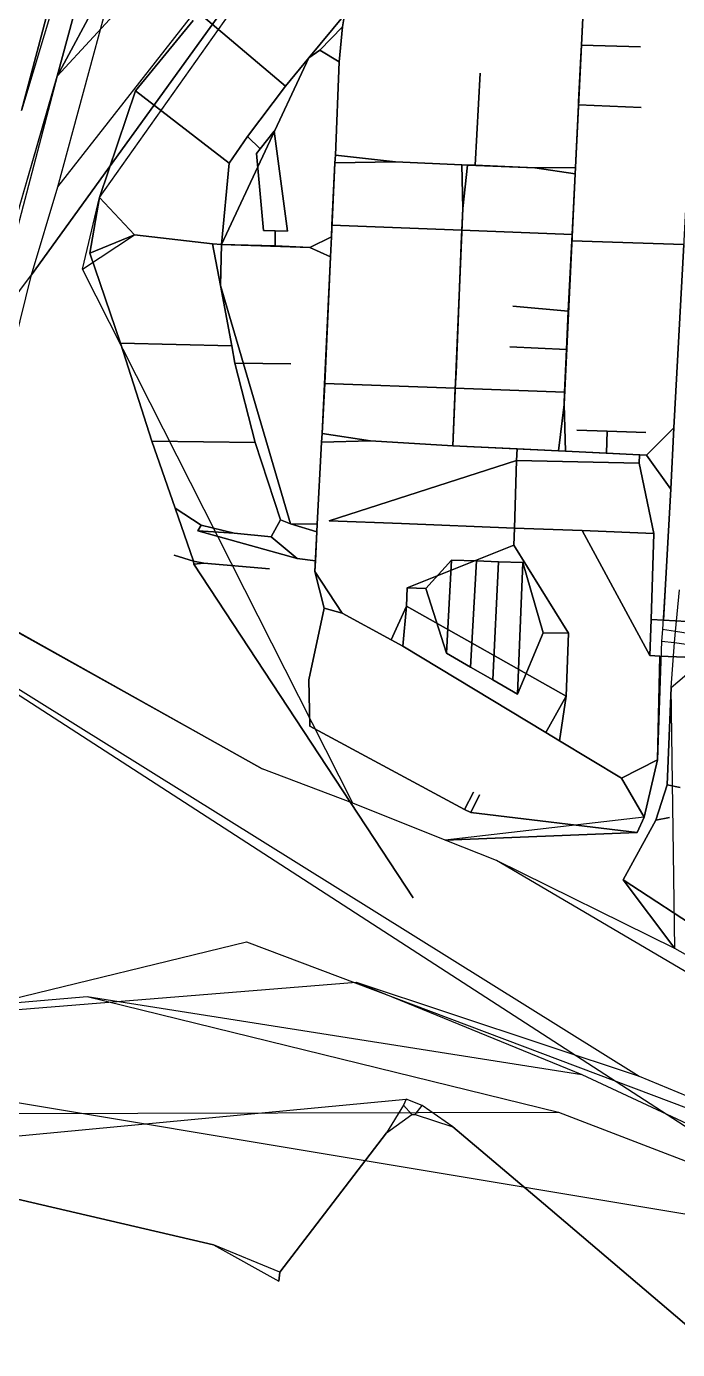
# Model space of a CAD drawing. Header units: metres. Extents: x 327752 to 330295, y 2791490 to 2794271.
# Drawn here: x 329294 to 329762, y 2791490 to 2792442 of the extents above; entities that cross this region are included whole.
import ezdxf

# ---------------------------------------------------------------- set-up
doc = ezdxf.new("R2010")
doc.units = ezdxf.units.M

msp = doc.modelspace()

# ---------------------------------------------------------------- linework, layer by layer
for p, q in [((329316.45, 2792326.71), (329465.53, 2792877.69)), ((329297.58, 2792263.51), (329661.52, 2792767.35)), ((329661.52, 2792767.35), (329297.58, 2792263.51)), ((329316.45, 2792326.71), (329661.52, 2792767.35)), ((329588.95, 2792703.61), (329316.09, 2792406.36)), ((329346.44, 2792319), (329578.79, 2792647.71)), ((329355.31, 2792596.97), (329290.28, 2792381.68)), ((329316.09, 2792406.36), (329361.03, 2792574.43)), ((329361.03, 2792574.43), (329316.09, 2792406.36)), ((329780.36, 2792538.51), (329759.77, 2792153.4)), ((329290.28, 2792381.68), (329328.59, 2792525.01)), ((329328.59, 2792525.01), (329290.28, 2792381.68)), ((329697.74, 2792520.3), (329688.9, 2792340.75)), ((329688.9, 2792340.75), (329697.74, 2792520.3)), ((329316.09, 2792406.36), (329374.97, 2792516.59)), ((329374.97, 2792516.59), (329316.09, 2792406.36)), ((329693.24, 2792428.65), (329694.92, 2792462.93)), ((329694.92, 2792462.93), (329693.24, 2792428.65)), ((329480.21, 2792399.21), (329418.22, 2792451.83)), ((329418.22, 2792451.83), (329480.21, 2792399.21)), ((329372.47, 2792395.81), (329413.92, 2792446.59)), ((329413.92, 2792446.59), (329372.47, 2792395.81)), ((329497, 2792419.5), (329522.73, 2792450.52)), ((329522.73, 2792450.52), (329497, 2792419.5)), ((329521.23, 2792442.03), (329504.91, 2792425.24)), ((329504.91, 2792425.24), (329521.23, 2792442.03)), ((329521.23, 2792442.03), (329518.83, 2792416.78)), ((329518.83, 2792416.78), (329521.23, 2792442.03)), ((329522.73, 2792450.52), (329521.23, 2792442.03)), ((329521.23, 2792442.03), (329522.73, 2792450.52)), ((329497, 2792419.5), (329504.91, 2792425.24)), ((329504.91, 2792425.24), (329497, 2792419.5)), ((329504.91, 2792425.24), (329518.83, 2792416.78)), ((329518.83, 2792416.78), (329504.91, 2792425.24)), ((329692.84, 2792420.68), (329693.24, 2792428.65)), ((329693.24, 2792428.65), (329692.84, 2792420.68)), ((329693.24, 2792428.65), (329735.66, 2792427.52)), ((329735.66, 2792427.52), (329693.24, 2792428.65)), ((329434.26, 2792285.37), (329497, 2792419.5)), ((329497, 2792419.5), (329434.26, 2792285.37)), ((329497, 2792419.5), (329480.21, 2792399.21)), ((329480.21, 2792399.21), (329497, 2792419.5)), ((329518.83, 2792416.78), (329516.21, 2792349.63)), ((329516.21, 2792349.63), (329518.83, 2792416.78)), ((329692.84, 2792420.68), (329691.22, 2792387.91)), ((329692.84, 2792420.68), (329691.22, 2792387.91)), ((329691.22, 2792387.91), (329692.84, 2792420.68)), ((329691.22, 2792387.91), (329692.84, 2792420.68)), ((329218.46, 2792071.22), (329316.09, 2792406.36)), ((329316.09, 2792406.36), (329218.46, 2792071.22)), ((329316.09, 2792406.36), (329273.11, 2792243.61)), ((329620.3, 2792408.54), (329616.71, 2792342.24)), ((329616.71, 2792342.24), (329620.3, 2792408.54)), ((329346.44, 2792319), (329372.47, 2792395.81)), ((329372.47, 2792395.81), (329346.44, 2792319)), ((329439.76, 2792343.9), (329372.47, 2792395.81)), ((329372.47, 2792395.81), (329439.76, 2792343.9)), ((329452.9, 2792363.05), (329480.21, 2792399.21)), ((329480.21, 2792399.21), (329452.9, 2792363.05)), ((329691.12, 2792385.83), (329688.9, 2792340.75)), ((329688.9, 2792340.75), (329691.12, 2792385.83)), ((329691.22, 2792387.91), (329691.12, 2792385.83)), ((329691.12, 2792385.83), (329691.22, 2792387.91)), ((329691.12, 2792385.83), (329736.26, 2792383.91)), ((329736.26, 2792383.91), (329691.12, 2792385.83)), ((329472.21, 2792366.93), (329461.97, 2792354.03)), ((329461.97, 2792354.03), (329472.21, 2792366.93)), ((329481.66, 2792294.82), (329472.21, 2792366.93)), ((329481.66, 2792294.82), (329472.21, 2792366.93)), ((329472.21, 2792366.93), (329481.66, 2792294.82)), ((329472.21, 2792366.93), (329481.66, 2792294.82)), ((329439.76, 2792343.9), (329452.9, 2792363.05)), ((329452.9, 2792363.05), (329439.76, 2792343.9)), ((329461.97, 2792354.03), (329452.9, 2792363.05)), ((329452.9, 2792363.05), (329461.97, 2792354.03)), ((329459.35, 2792350.71), (329461.97, 2792354.03)), ((329461.97, 2792354.03), (329459.35, 2792350.71)), ((329464.57, 2792295.36), (329459.35, 2792350.71)), ((329464.57, 2792295.36), (329459.35, 2792350.71)), ((329459.35, 2792350.71), (329464.57, 2792295.36)), ((329459.35, 2792350.71), (329464.57, 2792295.36)), ((329515.93, 2792343.97), (329516.21, 2792349.63)), ((329516.21, 2792349.63), (329515.93, 2792343.97)), ((329516.21, 2792349.63), (329559.42, 2792344.78)), ((329559.42, 2792344.78), (329516.21, 2792349.63)), ((329434.26, 2792285.37), (329439.76, 2792343.9)), ((329439.76, 2792343.9), (329434.26, 2792285.37)), ((329513.34, 2792290.8), (329515.93, 2792343.97)), ((329515.93, 2792343.97), (329513.34, 2792290.8)), ((329513.76, 2792299.16), (329515.93, 2792343.97)), ((329515.93, 2792343.97), (329513.76, 2792299.16)), ((329515.93, 2792343.97), (329559.42, 2792344.78)), ((329559.42, 2792344.78), (329515.93, 2792343.97)), ((329607.31, 2792342.66), (329559.42, 2792344.78)), ((329559.42, 2792344.78), (329607.31, 2792342.66)), ((329607.91, 2792311.21), (329607.31, 2792342.66)), ((329607.31, 2792342.66), (329611.35, 2792342.47)), ((329607.31, 2792342.66), (329607.91, 2792311.21)), ((329611.35, 2792342.47), (329607.31, 2792342.66)), ((329607.91, 2792311.21), (329611.35, 2792342.47)), ((329611.35, 2792342.47), (329607.91, 2792311.21)), ((329611.35, 2792342.47), (329616.71, 2792342.24)), ((329611.35, 2792342.47), (329659.71, 2792340.34)), ((329616.71, 2792342.24), (329611.35, 2792342.47)), ((329659.71, 2792340.34), (329611.35, 2792342.47)), ((329616.71, 2792342.24), (329659.71, 2792340.34)), ((329659.71, 2792340.34), (329616.71, 2792342.24)), ((329688.9, 2792340.75), (329659.71, 2792340.34)), ((329659.71, 2792340.34), (329688.9, 2792340.75)), ((329659.71, 2792340.34), (329688.68, 2792336.19)), ((329688.68, 2792336.19), (329659.71, 2792340.34)), ((329688.9, 2792340.75), (329688.68, 2792336.19)), ((329688.68, 2792336.19), (329688.9, 2792340.75)), ((329680.73, 2792170.16), (329688.68, 2792336.19)), ((329688.68, 2792336.19), (329680.73, 2792170.16)), ((329686.52, 2792292.41), (329688.68, 2792336.19)), ((329688.68, 2792336.19), (329686.52, 2792292.41)), ((329297.58, 2792263.51), (329316.45, 2792326.71)), ((329334.36, 2792267.61), (329346.44, 2792319)), ((329346.44, 2792319), (329339.53, 2792279.02)), ((329339.53, 2792279.02), (329346.44, 2792319)), ((329346.44, 2792319), (329371.63, 2792292.21)), ((329371.63, 2792292.21), (329346.44, 2792319)), ((329607.91, 2792311.21), (329600.8, 2792140.39)), ((329600.8, 2792140.39), (329607.91, 2792311.21)), ((329607.91, 2792311.21), (329607.26, 2792295.58)), ((329607.26, 2792295.58), (329607.91, 2792311.21)), ((329513.34, 2792290.8), (329513.76, 2792299.16)), ((329513.76, 2792299.16), (329513.34, 2792290.8)), ((329607.26, 2792295.58), (329513.76, 2792299.16)), ((329513.76, 2792299.16), (329607.26, 2792295.58)), ((329334.36, 2792267.61), (329371.63, 2792292.21)), ((329339.53, 2792279.02), (329371.63, 2792292.21)), ((329371.63, 2792292.21), (329339.53, 2792279.02)), ((329427.86, 2792285.82), (329371.63, 2792292.21)), ((329371.63, 2792292.21), (329427.86, 2792285.82)), ((329472.89, 2792295.1), (329464.57, 2792295.36)), ((329464.57, 2792295.36), (329472.89, 2792295.1)), ((329472.88, 2792284.24), (329472.89, 2792295.1)), ((329472.89, 2792295.1), (329472.88, 2792284.24)), ((329472.89, 2792295.1), (329481.66, 2792294.82)), ((329481.66, 2792294.82), (329472.89, 2792295.1)), ((329497.85, 2792283.07), (329513.34, 2792290.8)), ((329513.34, 2792290.8), (329497.85, 2792283.07)), ((329512.61, 2792276.36), (329513.34, 2792290.8)), ((329513.34, 2792290.8), (329512.61, 2792276.36)), ((329603.05, 2792192.87), (329607.05, 2792291.26)), ((329603.05, 2792192.87), (329607.05, 2792291.26)), ((329603.05, 2792192.87), (329607.05, 2792291.26)), ((329607.05, 2792291.26), (329603.05, 2792192.87)), ((329607.05, 2792291.26), (329603.05, 2792192.87)), ((329607.05, 2792291.26), (329603.05, 2792192.87)), ((329607.26, 2792295.58), (329607.05, 2792291.26)), ((329607.05, 2792291.26), (329607.26, 2792295.58)), ((329607.26, 2792295.58), (329686.52, 2792292.41)), ((329686.52, 2792292.41), (329607.26, 2792295.58)), ((329686.3, 2792287.89), (329686.52, 2792292.41)), ((329686.52, 2792292.41), (329686.3, 2792287.89)), ((329434.26, 2792285.37), (329427.86, 2792285.82)), ((329427.86, 2792285.82), (329434.26, 2792285.37)), ((329427.86, 2792285.82), (329433.59, 2792255.75)), ((329433.59, 2792255.75), (329427.86, 2792285.82)), ((329434.26, 2792285.37), (329433.59, 2792255.75)), ((329433.59, 2792255.75), (329434.26, 2792285.37)), ((329434.26, 2792285.37), (329472.88, 2792284.24)), ((329434.26, 2792285.37), (329497.85, 2792283.07)), ((329472.88, 2792284.24), (329434.26, 2792285.37)), ((329497.85, 2792283.07), (329434.26, 2792285.37)), ((329472.88, 2792284.24), (329497.85, 2792283.07)), ((329497.85, 2792283.07), (329472.88, 2792284.24)), ((329497.85, 2792283.07), (329512.61, 2792276.36)), ((329512.61, 2792276.36), (329497.85, 2792283.07)), ((329683.8, 2792237.22), (329686.3, 2792287.89)), ((329686.3, 2792287.89), (329683.8, 2792237.22)), ((329766.88, 2792285.35), (329686.3, 2792287.89)), ((329686.3, 2792287.89), (329766.88, 2792285.35)), ((329759.77, 2792153.4), (329766.88, 2792285.35)), ((329766.88, 2792285.35), (329759.77, 2792153.4)), ((329339.53, 2792279.02), (329361.49, 2792214.34)), ((329361.49, 2792214.34), (329339.53, 2792279.02)), ((329506.66, 2792149.27), (329512.61, 2792276.36)), ((329512.61, 2792276.36), (329506.66, 2792149.27)), ((329508.52, 2792185.22), (329512.61, 2792276.36)), ((329512.61, 2792276.36), (329508.52, 2792185.22)), ((328885.93, 2791712.24), (329297.58, 2792263.51)), ((329239.33, 2792028.08), (329297.58, 2792263.51)), ((329528.7, 2791883.08), (329334.36, 2792267.61)), ((329433.59, 2792255.75), (329441.59, 2792212.37)), ((329433.59, 2792255.75), (329483.99, 2792084.15)), ((329483.99, 2792084.15), (329433.59, 2792255.75)), ((329441.59, 2792212.37), (329433.59, 2792255.75)), ((329683.8, 2792237.22), (329643.86, 2792240.93)), ((329643.86, 2792240.93), (329683.8, 2792237.22)), ((329682.45, 2792209.64), (329683.8, 2792237.22)), ((329683.8, 2792237.22), (329682.45, 2792209.64)), ((329463.61, 2791907.88), (328916.35, 2792212.99)), ((329361.49, 2792214.34), (329441.59, 2792212.37)), ((329361.49, 2792214.34), (329384.23, 2792143.73)), ((329384.23, 2792143.73), (329361.49, 2792214.34)), ((329441.59, 2792212.37), (329361.49, 2792214.34)), ((329443.92, 2792199.76), (329441.59, 2792212.37)), ((329441.59, 2792212.37), (329443.92, 2792199.76)), ((329641.74, 2792211.67), (329682.45, 2792209.64)), ((329682.45, 2792209.64), (329641.74, 2792211.67)), ((329682.45, 2792209.64), (329681.12, 2792178.98)), ((329681.12, 2792178.98), (329682.45, 2792209.64)), ((329458.45, 2792142.63), (329443.92, 2792199.76)), ((329443.92, 2792199.76), (329458.45, 2792142.63)), ((329443.92, 2792199.76), (329484.16, 2792199.41)), ((329484.16, 2792199.41), (329443.92, 2792199.76)), ((329506.66, 2792149.27), (329508.52, 2792185.22)), ((329508.52, 2792185.22), (329506.66, 2792149.27)), ((329602.5, 2792181.83), (329508.52, 2792185.22)), ((329508.52, 2792185.22), (329602.5, 2792181.83)), ((329603.05, 2792192.87), (329602.5, 2792181.83)), ((329602.5, 2792181.83), (329603.05, 2792192.87)), ((329600.8, 2792140.39), (329602.5, 2792181.83)), ((329602.5, 2792181.83), (329600.8, 2792140.39)), ((329602.5, 2792181.83), (329681.12, 2792178.98)), ((329681.12, 2792178.98), (329602.5, 2792181.83)), ((329680.73, 2792170.16), (329681.12, 2792178.98)), ((329681.12, 2792178.98), (329680.73, 2792170.16)), ((329676.66, 2792136.68), (329680.73, 2792170.16)), ((329680.73, 2792170.16), (329676.66, 2792136.68)), ((329681.69, 2792136.44), (329680.73, 2792170.16)), ((329680.73, 2792170.16), (329681.69, 2792136.44)), ((329506.29, 2792142.9), (329506.66, 2792149.27)), ((329506.66, 2792149.27), (329506.29, 2792142.9)), ((329506.66, 2792149.27), (329541.46, 2792144.01)), ((329541.46, 2792144.01), (329506.66, 2792149.27)), ((329711.69, 2792150.93), (329689.89, 2792151.67)), ((329689.89, 2792151.67), (329711.69, 2792150.93)), ((329711.41, 2792135), (329711.69, 2792150.93)), ((329711.69, 2792150.93), (329711.41, 2792135)), ((329711.69, 2792150.93), (329739.5, 2792149.99)), ((329739.5, 2792149.99), (329711.69, 2792150.93)), ((329759.77, 2792153.4), (329739.98, 2792133.61)), ((329739.98, 2792133.61), (329759.77, 2792153.4)), ((329757.62, 2792109.21), (329759.77, 2792153.4)), ((329759.77, 2792153.4), (329757.62, 2792109.21)), ((329012.01, 2792137.58), (329734.72, 2791686.64)), ((329458.45, 2792142.63), (329384.23, 2792143.73)), ((329384.23, 2792143.73), (329458.45, 2792142.63)), ((329384.23, 2792143.73), (329400.82, 2792095.43)), ((329400.82, 2792095.43), (329384.23, 2792143.73)), ((329476.61, 2792087.02), (329458.45, 2792142.63)), ((329458.45, 2792142.63), (329476.61, 2792087.02)), ((329503.21, 2792084.04), (329506.29, 2792142.9)), ((329506.29, 2792142.9), (329503.21, 2792084.04)), ((329506.29, 2792142.9), (329541.46, 2792144.01)), ((329541.46, 2792144.01), (329506.29, 2792142.9)), ((329600.8, 2792140.39), (329541.46, 2792144.01)), ((329541.46, 2792144.01), (329600.8, 2792140.39)), ((329600.8, 2792140.39), (329646.95, 2792138.13)), ((329600.8, 2792140.39), (329676.66, 2792136.68)), ((329646.95, 2792138.13), (329600.8, 2792140.39)), ((329676.66, 2792136.68), (329600.8, 2792140.39)), ((329646.95, 2792138.13), (329646.64, 2792129.9)), ((329646.64, 2792129.9), (329646.95, 2792138.13)), ((329646.95, 2792138.13), (329676.66, 2792136.68)), ((329676.66, 2792136.68), (329646.95, 2792138.13)), ((329681.69, 2792136.44), (329676.66, 2792136.68)), ((329676.66, 2792136.68), (329681.69, 2792136.44)), ((329646.64, 2792129.9), (329511.75, 2792086.37)), ((329511.75, 2792086.37), (329646.64, 2792129.9)), ((329645, 2792081.19), (329646.64, 2792129.9)), ((329646.64, 2792129.9), (329645, 2792081.19)), ((329646.64, 2792129.9), (329734.86, 2792127.83)), ((329734.86, 2792127.83), (329646.64, 2792129.9)), ((329711.41, 2792135), (329681.69, 2792136.44)), ((329681.69, 2792136.44), (329711.41, 2792135)), ((329681.69, 2792136.44), (329739.98, 2792133.61)), ((329739.98, 2792133.61), (329681.69, 2792136.44)), ((329711.41, 2792135), (329735.08, 2792133.85)), ((329735.08, 2792133.85), (329711.41, 2792135)), ((329735.08, 2792133.85), (329734.86, 2792127.83)), ((329734.86, 2792127.83), (329735.08, 2792133.85)), ((329745.24, 2792077.3), (329734.86, 2792127.83)), ((329734.86, 2792127.83), (329745.24, 2792077.3)), ((329735.08, 2792133.85), (329739.98, 2792133.61)), ((329739.98, 2792133.61), (329735.08, 2792133.85)), ((329757.62, 2792109.21), (329739.98, 2792133.61)), ((329739.98, 2792133.61), (329757.62, 2792109.21)), ((329757.62, 2792109.21), (329751.64, 2792008.06)), ((329752.29, 2792014.81), (329757.62, 2792109.21)), ((329757.62, 2792109.21), (329752.29, 2792014.81)), ((329419.67, 2792083.22), (329400.82, 2792095.43)), ((329400.82, 2792095.43), (329419.67, 2792083.22)), ((329400.82, 2792095.43), (329414.14, 2792057.32)), ((329414.14, 2792057.32), (329400.82, 2792095.43)), ((329417.12, 2792079.1), (329419.67, 2792083.22)), ((329419.67, 2792083.22), (329417.12, 2792079.1)), ((329443.34, 2792077.54), (329419.67, 2792083.22)), ((329419.67, 2792083.22), (329443.34, 2792077.54)), ((329469.93, 2792074.77), (329476.61, 2792087.02)), ((329476.61, 2792087.02), (329469.93, 2792074.77)), ((329483.99, 2792084.15), (329476.61, 2792087.02)), ((329476.61, 2792087.02), (329483.99, 2792084.15)), ((329503.21, 2792084.04), (329483.99, 2792084.15)), ((329502.9, 2792078.43), (329483.99, 2792084.15)), ((329483.99, 2792084.15), (329502.9, 2792078.43)), ((329483.99, 2792084.15), (329503.21, 2792084.04)), ((329503.21, 2792084.04), (329502.9, 2792078.43)), ((329502.9, 2792078.43), (329503.21, 2792084.04)), ((329563.87, 2792084.37), (329511.75, 2792086.37)), ((329563.87, 2792084.37), (329511.75, 2792086.37)), ((329511.75, 2792086.37), (329563.87, 2792084.37)), ((329511.75, 2792086.37), (329563.87, 2792084.37)), ((329645, 2792081.19), (329563.87, 2792084.37)), ((329563.87, 2792084.37), (329645, 2792081.19)), ((329644.58, 2792068.75), (329645, 2792081.19)), ((329645, 2792081.19), (329644.58, 2792068.75)), ((329645, 2792081.19), (329693.84, 2792079.29)), ((329693.84, 2792079.29), (329645, 2792081.19)), ((329443.34, 2792077.54), (329417.12, 2792079.1)), ((329488.6, 2792059.2), (329417.12, 2792079.1)), ((329417.12, 2792079.1), (329488.6, 2792059.2)), ((329417.12, 2792079.1), (329443.34, 2792077.54)), ((329469.93, 2792074.77), (329443.34, 2792077.54)), ((329443.34, 2792077.54), (329469.93, 2792074.77)), ((329469.93, 2792074.77), (329488.6, 2792059.2)), ((329488.6, 2792059.2), (329469.93, 2792074.77)), ((329502.9, 2792078.43), (329501.41, 2792049.88)), ((329501.41, 2792049.88), (329502.9, 2792078.43)), ((329502.9, 2792078.43), (329501.82, 2792057.61)), ((329501.82, 2792057.61), (329502.9, 2792078.43)), ((329745.24, 2792077.3), (329693.84, 2792079.29)), ((329693.84, 2792079.29), (329745.24, 2792077.3)), ((329693.84, 2792079.29), (329742.38, 2791989.45)), ((329742.38, 2791989.45), (329693.84, 2792079.29)), ((329745.24, 2792077.3), (329743.42, 2792015.25)), ((329743.42, 2792015.25), (329745.24, 2792077.3)), ((329414.14, 2792057.32), (329400.11, 2792061.7)), ((329400.11, 2792061.7), (329414.14, 2792057.32)), ((329644.58, 2792068.75), (329567.94, 2792038.15)), ((329567.94, 2792038.15), (329644.58, 2792068.75)), ((329684.03, 2792005.57), (329644.58, 2792068.75)), ((329644.58, 2792068.75), (329684.03, 2792005.57)), ((329414.47, 2792055.11), (329414.14, 2792057.32)), ((329421.66, 2792055.83), (329414.14, 2792057.32)), ((329414.14, 2792057.32), (329414.47, 2792055.11)), ((329414.14, 2792057.32), (329421.66, 2792055.83)), ((329414.47, 2792055.11), (329421.66, 2792055.83)), ((329421.66, 2792055.83), (329414.47, 2792055.11)), ((329572.16, 2791815.08), (329414.47, 2792055.11)), ((329414.47, 2792055.11), (329572.16, 2791815.08)), ((329421.66, 2792055.83), (329468.71, 2792051.91)), ((329468.71, 2792051.91), (329421.66, 2792055.83)), ((329501.82, 2792057.61), (329488.6, 2792059.2)), ((329488.6, 2792059.2), (329501.82, 2792057.61)), ((329501.41, 2792049.88), (329501.82, 2792057.61)), ((329501.82, 2792057.61), (329501.41, 2792049.88)), ((329599.86, 2792058.08), (329581.33, 2792037.75)), ((329581.33, 2792037.75), (329599.86, 2792058.08)), ((329596.23, 2791991.01), (329599.86, 2792058.08)), ((329599.86, 2792058.08), (329596.23, 2791991.01)), ((329617.8, 2792057.46), (329599.86, 2792058.08)), ((329599.86, 2792058.08), (329617.8, 2792057.46)), ((329613.53, 2791981.05), (329617.8, 2792057.46)), ((329617.8, 2792057.46), (329613.53, 2791981.05)), ((329633.65, 2792056.92), (329617.8, 2792057.46)), ((329617.8, 2792057.46), (329633.65, 2792056.92)), ((329629.53, 2791971.84), (329633.65, 2792056.92)), ((329633.65, 2792056.92), (329629.53, 2791971.84)), ((329651.08, 2792056.33), (329633.65, 2792056.92)), ((329633.65, 2792056.92), (329651.08, 2792056.33)), ((329647.23, 2791961.65), (329651.08, 2792056.33)), ((329651.08, 2792056.33), (329647.23, 2791961.65)), ((329651.08, 2792056.33), (329665.8, 2792005.76)), ((329665.8, 2792005.76), (329651.08, 2792056.33)), ((329501.41, 2792049.88), (329508.22, 2792023.39)), ((329501.41, 2792049.88), (329520.98, 2792019.87)), ((329508.22, 2792023.39), (329501.41, 2792049.88)), ((329520.98, 2792019.87), (329501.41, 2792049.88)), ((329520.98, 2792019.87), (329501.41, 2792049.88)), ((329567.94, 2792038.15), (329567.38, 2792025.03)), ((329567.38, 2792025.03), (329567.94, 2792038.15)), ((329581.33, 2792037.75), (329567.94, 2792038.15)), ((329567.94, 2792038.15), (329581.33, 2792037.75)), ((329596.23, 2791991.01), (329581.33, 2792037.75)), ((329581.33, 2792037.75), (329596.23, 2791991.01)), ((329760.92, 2792006.61), (329763.89, 2792036.65)), ((329508.22, 2792023.39), (329497.17, 2791971.97)), ((329497.17, 2791971.97), (329508.22, 2792023.39)), ((329508.22, 2792023.39), (329520.98, 2792019.87)), ((329520.98, 2792019.87), (329508.22, 2792023.39)), ((329567.38, 2792025.03), (329556.45, 2792000.74)), ((329556.45, 2792000.74), (329567.38, 2792025.03)), ((329567.38, 2792025.03), (329564.68, 2791996.12)), ((329564.68, 2791996.12), (329567.38, 2792025.03)), ((329682.18, 2791960.19), (329567.38, 2792025.03)), ((329567.38, 2792025.03), (329682.18, 2791960.19)), ((329463.61, 2791907.88), (329271.27, 2792015.58)), ((329271.27, 2792015.58), (329463.61, 2791907.88)), ((329520.98, 2792019.87), (329556.45, 2792000.74)), ((329556.45, 2792000.74), (329520.98, 2792019.87)), ((329743.42, 2792015.25), (329742.38, 2791989.45)), ((329742.38, 2791989.45), (329743.42, 2792015.25)), ((329743.42, 2792015.25), (329752.29, 2792014.81)), ((329752.29, 2792014.81), (329743.42, 2792015.25)), ((329769.04, 2792013.96), (329752.29, 2792014.81)), ((329752.29, 2792014.81), (329769.04, 2792013.96)), ((329647.23, 2791961.65), (329665.8, 2792005.76)), ((329665.8, 2792005.76), (329647.23, 2791961.65)), ((329665.8, 2792005.76), (329684.03, 2792005.57)), ((329684.03, 2792005.57), (329665.8, 2792005.76)), ((329684.03, 2792005.57), (329682.18, 2791960.19)), ((329682.18, 2791960.19), (329684.03, 2792005.57)), ((329751.64, 2792008.06), (329750.84, 2791999.87)), ((329760.92, 2792006.61), (329751.64, 2792008.06)), ((329760.14, 2791998.86), (329760.92, 2792006.61)), ((329828.78, 2791996.07), (329760.92, 2792006.61)), ((329556.45, 2792000.74), (329564.68, 2791996.12)), ((329564.68, 2791996.12), (329556.45, 2792000.74)), ((329667.73, 2791933.96), (329564.68, 2791996.12)), ((329564.68, 2791996.12), (329667.73, 2791933.96)), ((329750.84, 2791999.87), (329747.93, 2791914.24)), ((329750.84, 2791999.87), (329760.14, 2791998.86)), ((329757.83, 2791966.34), (329760.14, 2791998.86)), ((329757.83, 2791966.34), (329790.43, 2791994.41)), ((329760.14, 2791998.86), (329790.43, 2791994.41)), ((329613.53, 2791981.05), (329596.23, 2791991.01)), ((329596.23, 2791991.01), (329613.53, 2791981.05)), ((329749.77, 2791989.08), (329742.38, 2791989.45)), ((329742.38, 2791989.45), (329749.77, 2791989.08)), ((329747.93, 2791914.24), (329749.77, 2791989.08)), ((329749.77, 2791989.08), (329747.93, 2791914.24)), ((329749.77, 2791989.08), (329767.74, 2791988.18)), ((329767.74, 2791988.18), (329749.77, 2791989.08)), ((329629.53, 2791971.84), (329613.53, 2791981.05)), ((329613.53, 2791981.05), (329629.53, 2791971.84)), ((329267.4, 2791974.62), (329798.26, 2791630.93)), ((329497.17, 2791971.97), (329497.84, 2791938.68)), ((329497.17, 2791971.97), (329497.84, 2791938.68)), ((329497.84, 2791938.68), (329497.17, 2791971.97)), ((329497.84, 2791938.68), (329497.17, 2791971.97)), ((329647.23, 2791961.65), (329629.53, 2791971.84)), ((329629.53, 2791971.84), (329647.23, 2791961.65)), ((329757.83, 2791966.34), (329754.9, 2791896.26)), ((329754.9, 2791896.26), (329757.83, 2791966.34)), ((329760.38, 2791778.57), (329757.83, 2791966.34)), ((329682.18, 2791960.19), (329667.73, 2791933.96)), ((329667.73, 2791933.96), (329682.18, 2791960.19)), ((329682.18, 2791960.19), (329677.5, 2791928.07)), ((329677.5, 2791928.07), (329682.18, 2791960.19)), ((329497.84, 2791938.68), (329609.12, 2791878.53)), ((329609.12, 2791878.53), (329497.84, 2791938.68)), ((329677.5, 2791928.07), (329667.73, 2791933.96)), ((329667.73, 2791933.96), (329677.5, 2791928.07)), ((329722.01, 2791901.23), (329677.5, 2791928.07)), ((329677.5, 2791928.07), (329722.01, 2791901.23)), ((329747.93, 2791914.24), (329722.01, 2791901.23)), ((329722.01, 2791901.23), (329747.93, 2791914.24)), ((329738.51, 2791873.17), (329747.93, 2791914.24)), ((329747.93, 2791914.24), (329738.51, 2791873.17)), ((329528.7, 2791883.08), (329463.61, 2791907.88)), ((329738.51, 2791873.17), (329722.01, 2791901.23)), ((329722.01, 2791901.23), (329738.51, 2791873.17)), ((329609.12, 2791878.53), (329615.6, 2791891.14)), ((329615.6, 2791891.14), (329609.12, 2791878.53)), ((329613.79, 2791876.37), (329619.9, 2791889.07)), ((329619.9, 2791889.07), (329613.79, 2791876.37)), ((329746.83, 2791870.93), (329754.9, 2791896.26)), ((329754.9, 2791896.26), (329746.83, 2791870.93)), ((329754.9, 2791896.26), (329764.28, 2791894.36)), ((329764.28, 2791894.36), (329754.9, 2791896.26)), ((329595.2, 2791856.63), (329528.7, 2791883.08)), ((329738.51, 2791873.17), (329595.2, 2791856.63)), ((329613.79, 2791876.37), (329609.12, 2791878.53)), ((329609.12, 2791878.53), (329613.79, 2791876.37)), ((329733.34, 2791862.08), (329613.79, 2791876.37)), ((329613.79, 2791876.37), (329733.34, 2791862.08)), ((329723.24, 2791828.03), (329746.83, 2791870.93)), ((329746.83, 2791870.93), (329723.24, 2791828.03)), ((329733.34, 2791862.08), (329738.51, 2791873.17)), ((329738.51, 2791873.17), (329733.34, 2791862.08)), ((329746.83, 2791870.93), (329756.71, 2791872.8)), ((329756.71, 2791872.8), (329746.83, 2791870.93)), ((329733.34, 2791862.08), (329595.2, 2791856.63)), ((329595.2, 2791856.63), (329733.34, 2791862.08)), ((329632.17, 2791841.95), (329595.2, 2791856.63)), ((329760.38, 2791778.57), (329632.17, 2791841.95)), ((329858.73, 2791708.33), (329632.17, 2791841.95)), ((329760.38, 2791778.57), (329723.24, 2791828.03)), ((329723.24, 2791828.03), (329760.38, 2791778.57)), ((329723.24, 2791828.03), (329872.64, 2791730.41)), ((329872.64, 2791730.41), (329723.24, 2791828.03)), ((328872.47, 2791642.2), (329452.25, 2791783.24)), ((329452.25, 2791783.24), (330006.37, 2791574.15)), ((329859.88, 2791722.38), (329760.38, 2791778.57)), ((330126.01, 2791527.69), (328793.8, 2791749.82)), ((328981.04, 2791709.73), (329531.15, 2791754.31)), ((329531.15, 2791754.31), (329734.72, 2791686.64)), ((329531.15, 2791754.31), (329693.59, 2791687.83)), ((329173.14, 2791729.82), (329337.61, 2791743.92)), ((329337.61, 2791743.92), (329676.83, 2791660.76)), ((329337.61, 2791743.92), (329693.59, 2791687.83)), ((329693.59, 2791687.83), (330061.72, 2791516.02)), ((329734.72, 2791686.64), (330006.37, 2791574.15)), ((328966.83, 2791613.3), (329567.1, 2791670.13)), ((329567.1, 2791670.13), (329565.3, 2791665.87)), ((329578.63, 2791665.58), (329567.1, 2791670.13)), ((328986.51, 2791659.01), (329676.83, 2791660.76)), ((329565.3, 2791665.87), (329553, 2791645.84)), ((329565.3, 2791665.87), (329571.25, 2791659)), ((329573.64, 2791659.17), (329578.63, 2791665.58)), ((329600.71, 2791650.21), (329578.63, 2791665.58)), ((329676.83, 2791660.76), (329974.63, 2791545.85)), ((329553, 2791645.84), (329571.25, 2791659)), ((329571.25, 2791659), (329573.64, 2791659.17)), ((329573.64, 2791659.17), (329600.71, 2791650.21)), ((329553, 2791645.84), (329476.25, 2791545.56)), ((329476.25, 2791545.56), (329553, 2791645.84)), ((329666, 2791594.97), (329600.71, 2791650.21)), ((329600.71, 2791650.21), (329666, 2791594.97)), ((329428.54, 2791565.38), (329122.06, 2791636.78)), ((329122.06, 2791636.78), (329428.54, 2791565.38)), ((329666, 2791594.97), (329789.2, 2791489.92)), ((329789.2, 2791489.92), (329666, 2791594.97)), ((329476.25, 2791545.56), (329428.54, 2791565.38)), ((329428.54, 2791565.38), (329475.62, 2791539.06)), ((329476.25, 2791545.56), (329475.62, 2791539.06)), ((329475.62, 2791539.06), (329476.25, 2791545.56))]:
    msp.add_line(p, q)

doc.saveas('drawing.dxf')
